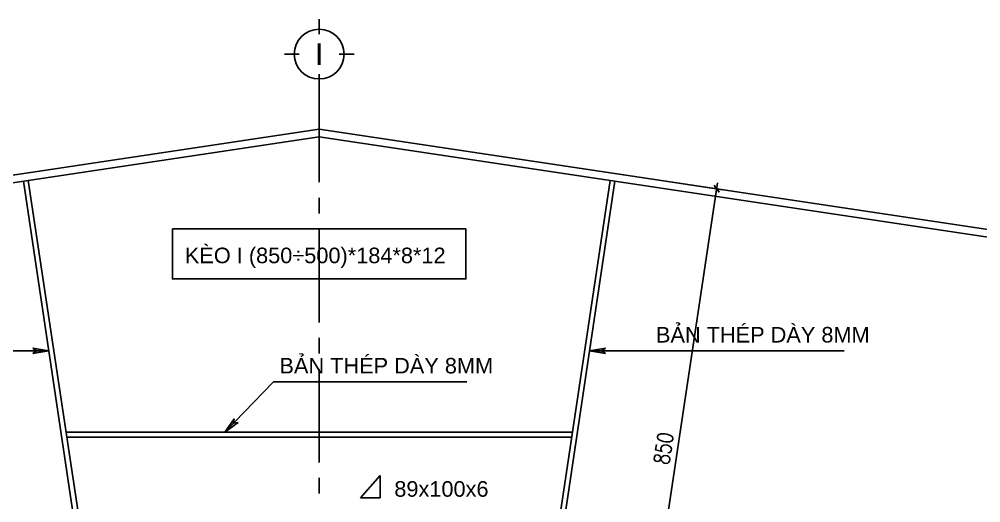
# Model space of a CAD drawing. Header units: inches. Extents: x 651127 to 1529722, y 768575 to 1021311.
# Drawn here: x 1044622 to 1060077, y 790533 to 798302 of the extents above; entities that cross this region are included whole.
import ezdxf
from ezdxf.enums import TextEntityAlignment as Align

# ---------------------------------------------------------------- set-up
doc = ezdxf.new("R2010")
doc.units = ezdxf.units.IN
doc.header["$LTSCALE"] = 1000
doc.header["$MEASUREMENT"] = 0
doc.linetypes.add('CENTER2', pattern=[1.125, 0.75, -0.125, 0.125, -0.125])
doc.layers.get('DEFPOINTS').update_dxf_attribs({"color": 8, "lineweight": 9})
for name, color, linetype in [('DWGshare.com_10', 7, 'Continuous'), ('DWGshare.com_12', 51, 'Continuous'), ('DWGshare.com_16', 2, 'Continuous'), ('DWGshare.com_19', 136, 'Continuous'), ('DWGshare.com_2', 147, 'Continuous'), ('DWGshare.com_4', 8, 'CENTER2'), ('DWGshare.com_6', 40, 'Continuous')]:
    doc.layers.add(name, color=color, linetype=linetype)
doc.styles.add('DWGshare.com_2', font='VHELVEB.TTF')
doc.styles.add('DWGshare.com_4', font='romans.shx', dxfattribs={"width": 0.8})
doc.styles.add('DWGshare.com_6', font='VHELVEN.TTF')
doc.dimstyles.new('DWGshare.com_4', dxfattribs={"dimscale": 100, "dimtxt": 2.5, "dimasz": 2, "dimexe": 1, "dimexo": 1.5, "dimgap": 1, "dimtad": 1, "dimdec": 0, "dimlfac": 0.5, "dimzin": 0, "dimdsep": 46, "dimtxsty": 'DWGshare.com_4', "dimblk": 'DWGshare.com_6', "dimcen": 1.5, "dimdle": 1, "dimclrd": 256, "dimclre": 256, "dimclrt": 7, "dimadec": 0, "dimazin": 0, "dimtfac": 1, "dimtdec": 0, "dimtix": 1, "dimtmove": 2, "dimatfit": 3, "dimldrblk": 'DWGshare.com_6', "dimfxl": 1, "dimtolj": 1, "dimtzin": 0, "dimarcsym": 0})
doc.dimstyles.new('DWGshare.com_6', dxfattribs={"dimscale": 100, "dimtxt": 2.5, "dimasz": 1, "dimexe": 1, "dimexo": 1.5, "dimgap": 1, "dimtad": 1, "dimdec": 0, "dimlfac": 0.1, "dimzin": 0, "dimdsep": 46, "dimtxsty": 'DWGshare.com_4', "dimblk": 'DWGshare.com_1', "dimcen": 1.5, "dimdle": 1, "dimclrd": 256, "dimclre": 256, "dimclrt": 7, "dimadec": 0, "dimazin": 0, "dimtfac": 1, "dimtdec": 0, "dimtix": 1, "dimtmove": 2, "dimatfit": 3, "dimfxl": 1, "dimtolj": 1, "dimtzin": 0, "dimarcsym": 0})

# ---------------------------------------------------------------- blocks, each defined once
blk = doc.blocks.new('DWGshare.com_6')
at = {"linetype": 'CENTER2'}
blk.add_hatch(color=256, dxfattribs=at).paths.add_polyline_path([(-1.296, 0.216), (-1, 0), (-1.296, -0.216), (0, 0)])
blk.add_line((0, 0), (-1, 0), dxfattribs=at)
blk.add_lwpolyline([(-1.296, 0.216), (0, 0), (-1.296, -0.216), (-1, 0), (-1.296, 0.216)], dxfattribs=at)
blk = doc.blocks.new('DWGshare.com_1')
at = {"color": 0, "linetype": 'ByBlock', "const_width": 0.3}
blk.add_lwpolyline([(-0.5, -0.5), (0.5, 0.5)], dxfattribs=at)
blk = doc.blocks.new('*D1052')
at = {"layer": 'DEFPOINTS', "color": 0, "transparency": 16777216}
for p in [(1044732, 795828), (1043054, 795577), (1045993, 787422)]:
    blk.add_point(p, dxfattribs=at)
at = {"layer": 'DWGshare.com_19', "lineweight": -2, "transparency": 16777216}
for p, q in [((1044584, 795806), (1042955, 795562)), ((1044329, 787072), (1043039, 795675)), ((1045845, 787400), (1044216, 787156))]:
    blk.add_line(p, q, dxfattribs=at)
at = {"layer": 'DWGshare.com_19', "lineweight": -2, "transparency": 16777216, "xscale": 100, "yscale": 100, "zscale": 100}
for p, rotation in [((1043054, 795577), 98.53076560994752), ((1044315, 787171), 278.5307656099475)]:
    blk.add_blockref('DWGshare.com_1', p, dxfattribs=dict(at, rotation=rotation))
at = {"layer": 'DWGshare.com_19', "color": 7, "transparency": 16777216, "insert": (1043907, 791407), "char_height": 250, "attachment_point": 5, "rotation": 278.5308, "style": 'DWGshare.com_4'}
blk.add_mtext('\\A1;850', dxfattribs=at)
blk = doc.blocks.new('*D947')
at = {"layer": 'DEFPOINTS', "color": 0, "transparency": 16777216}
for p in [(1054154, 795828), (1055833, 795577), (1052893, 787422)]:
    blk.add_point(p, dxfattribs=at)
at = {"layer": 'DWGshare.com_19', "lineweight": -2, "transparency": 16777216}
for p, q in [((1054302, 795806), (1055932, 795562)), ((1054557, 787072), (1055848, 795675)), ((1053042, 787400), (1054671, 787156))]:
    blk.add_line(p, q, dxfattribs=at)
at = {"layer": 'DWGshare.com_19', "lineweight": -2, "transparency": 16777216, "xscale": 100, "yscale": 100, "zscale": 100}
for p, rotation in [((1055833, 795577), 81.46923439005094), ((1054572, 787171), 261.4692343900509)]:
    blk.add_blockref('DWGshare.com_1', p, dxfattribs=dict(at, rotation=rotation))
at = {"layer": 'DWGshare.com_19', "color": 7, "transparency": 16777216, "insert": (1054980, 791407), "char_height": 250, "attachment_point": 5, "rotation": 81.4692, "style": 'DWGshare.com_4'}
blk.add_mtext('\\A1;850', dxfattribs=at)
blk = doc.blocks.new('DWGshare.com_2')
for p, q in [((0, 320), (0, 560)), ((-320, 0), (-560, 0)), ((320, 0), (560, 0)), ((0, -320), (0, -560))]:
    blk.add_line(p, q)
blk.add_circle((0, 0), 400)
at = {"linetype": 'Continuous', "style": 'DWGshare.com_2'}
blk.add_attdef('2', text='', height=350, dxfattribs=at).set_placement((0, 0), align=Align.MIDDLE_CENTER)

msp = doc.modelspace()

# ---------------------------------------------------------------- linework, layer by layer
at = {"layer": 'DWGshare.com_12', "ltscale": 0.9}
for p, q in [((1049443.2, 796535), (1036506.3, 794594.4)), ((1049443.2, 796413.6), (1036506.3, 794473.1)), ((1049443.2, 796535), (1062380.1, 794594.4)), ((1049443.2, 796413.6), (1062380.1, 794473.1)), ((1045913.3, 787536.6), (1044688.7, 795700.4)), ((1045993.2, 787542.7), (1044767.8, 795712.3)), ((1052893.2, 787542.7), (1054118.7, 795712.3)), ((1052973.2, 787536.6), (1054197.8, 795700.4)), ((1053505.9, 791667.5), (1045374.5, 791667.5)), ((1053499.9, 791587.5), (1045386.5, 791587.5))]:
    msp.add_line(p, q, dxfattribs=at)
at = {"layer": 'DWGshare.com_16', "color": 2, "linetype": 'Continuous'}
for p, q in [((1050107.3, 790614.2), (1050422.9, 790971.6)), ((1050422.9, 790971.6), (1050422.9, 790614.2)), ((1050422.9, 790614.2), (1050107.3, 790614.2))]:
    msp.add_line(p, q, dxfattribs=at)
at = {"layer": 'DWGshare.com_19'}
msp.add_lwpolyline([(1047084.1, 794933.3), (1051802.4, 794933.3), (1051802.4, 794129.5), (1047084.1, 794129.5)], close=True, dxfattribs=at)
at = {"layer": 'DWGshare.com_4', "ltscale": 2}
msp.add_line((1049443.2, 797181.6), (1049443.2, 770769.6), dxfattribs=at)

# ---------------------------------------------------------------- block references
at = {"layer": 'DWGshare.com_6', "linetype": 'CENTER2'}
msp.add_blockref('DWGshare.com_2', (1049443.2, 797741.6), dxfattribs=at).add_auto_attribs({'2': 'I'})

# ---------------------------------------------------------------- texts
at = {"layer": 'DWGshare.com_10', "style": 'DWGshare.com_6'}
for s, p in [('KEØO I (850÷500)*184*8*12', (1047284.2, 794382.1)), ('BAÛN THEÙP DAØY 8MM', (1054857, 793107.4)), ('BAÛN THEÙP DAØY 8MM', (1048804.7, 792610.7)), ('89x100x6', (1050651, 790630.3))]:
    msp.add_text(s, height=250, dxfattribs=at).set_placement(p)

# ---------------------------------------------------------------- dimensions: what is measured, and where the dimension line sits
at = {"layer": 'DWGshare.com_19'}
for p1, p2, distance, picture, middle in [((1045993.2, 787422.4), (1044732.3, 795828.3), 1697.4, '*D1052', (1043906.7, 791406.9)), ((1052893.2, 787422.4), (1054154.1, 795828.3), -1697.4, '*D947', (1054979.8, 791406.9))]:
    dim = msp.add_aligned_dim(p1=p1, p2=p2, distance=distance, dimstyle='DWGshare.com_6', dxfattribs=at)
    dim.commit()
    dim.dimension.update_dxf_attribs({"geometry": picture, "text_midpoint": middle})

# ---------------------------------------------------------------- leaders
at = {"layer": 'DWGshare.com_2'}
for points in [[(1045097.9, 792972.4), (1041007.3, 792972.4)], [(1053788.6, 792972.4), (1057879.2, 792972.4)], [(1047927.7, 791667.5), (1048706.5, 792475.7), (1051816.8, 792475.7)]]:
    msp.add_leader(points, dimstyle='DWGshare.com_4', dxfattribs=at)

doc.saveas('drawing.dxf')
